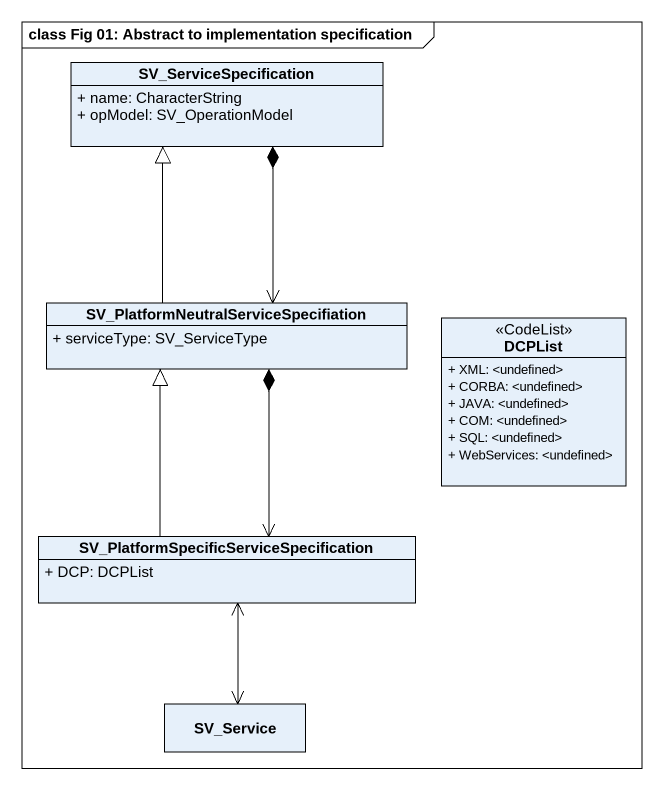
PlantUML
@startuml
mainframe class Fig 01: Abstract to implementation specification
hide circle
hide empty members
skinparam classAttributeIconSize 0
class SV_ServiceSpecification {
  + name: CharacterString
  + opModel: SV_OperationModel
}
class "SV_PlatformNeutralServiceSpecifiation" as SV_PlatformNeutralServiceSpe {
  + serviceType: SV_ServiceType
}
class DCPList <<CodeList>> {
  + XML: <undefined>
  + CORBA: <undefined>
  + JAVA: <undefined>
  + COM: <undefined>
  + SQL: <undefined>
  + WebServices: <undefined>
}
class "SV_PlatformSpecificServiceSpecification" as SV_PlatformSpecificServiceSp {
  + DCP: DCPList
}
class SV_Service
SV_ServiceSpecification *--> SV_PlatformNeutralServiceSpe
SV_PlatformNeutralServiceSpe -up-|> SV_ServiceSpecification
SV_PlatformNeutralServiceSpe *--> SV_PlatformSpecificServiceSp
SV_PlatformSpecificServiceSp -up-|> SV_PlatformNeutralServiceSpe
SV_PlatformSpecificServiceSp <--> SV_Service
@enduml
